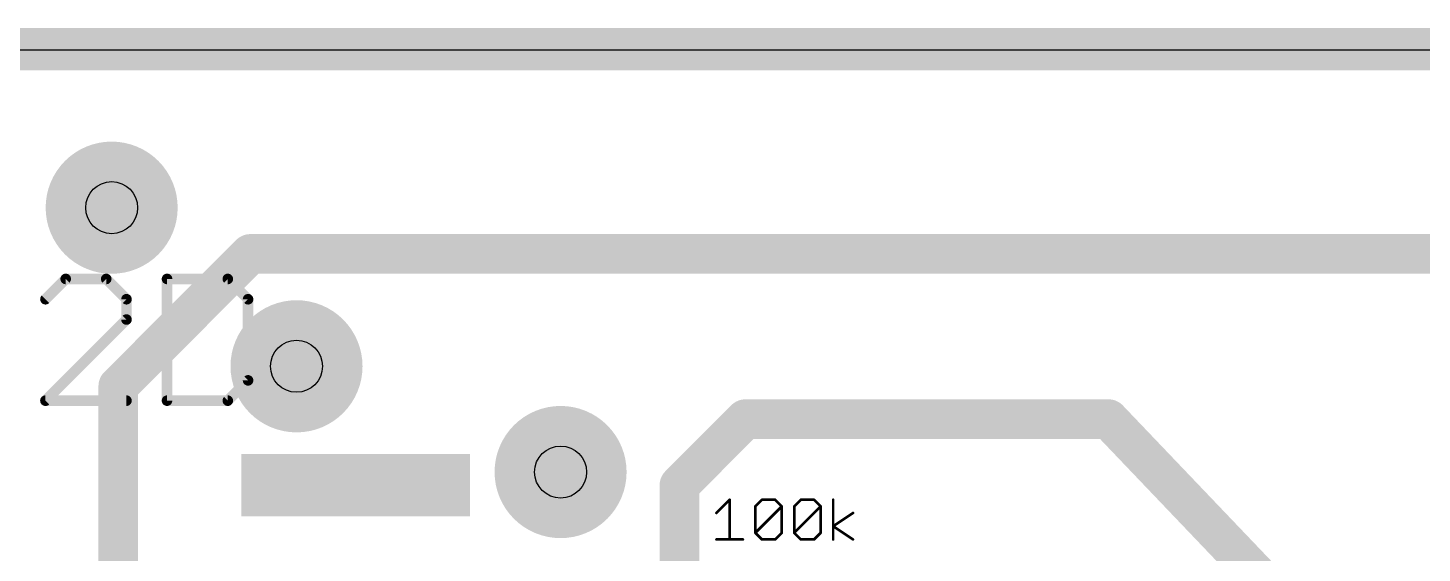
# Model space of a CAD drawing. Extents: x -0.5 to 48.5, y -14.8 to 29.2.
# Drawn here: x 25.36 to 38.77, y 24.11 to 29.16 of the extents above; entities that cross this region are included whole.
import ezdxf

# ---------------------------------------------------------------- set-up
doc = ezdxf.new("R2010")
doc.units = 0
for name, color, linetype in [('1', 22, 'CONTINUOUS'), ('18', 82, 'CONTINUOUS'), ('20', 7, 'CONTINUOUS'), ('27', 253, 'CONTINUOUS'), ('44', 253, 'CONTINUOUS')]:
    doc.layers.add(name, color=color, linetype=linetype)

# ---------------------------------------------------------------- blocks, each defined once
blk = doc.blocks.new('RECT')
blk.add_solid([(-0.5, -0.5), (0.5, -0.5), (-0.5, 0.5), (0.5, 0.5)])
blk = doc.blocks.new('ROUNDV')
at = {"const_width": 0.5}
blk.add_lwpolyline([(0, -0.25, 1), (0, 0.25, 1), (0, -0.25)], format="xyb", dxfattribs=at)

msp = doc.modelspace()

# ---------------------------------------------------------------- linework, layer by layer
at = {"layer": '1'}
for points, const_width in [([(-0.254, 28.956), (48.26, 28.956)], 0.4064), ([(27.4955, 26.9875), (26.2255, 25.7175)], 0.381), ([(41.4655, 26.9875), (27.4955, 26.9875)], 0.381), ([(26.2255, 25.7175), (26.2255, 22.86)], 0.381), ([(32.258, 25.4), (31.623, 24.765)], 0.381), ([(35.7505, 25.4), (32.258, 25.4)], 0.381), ([(38.481, 22.5425), (35.7505, 25.4)], 0.381), ([(31.623, 24.765), (31.623, 23.495)], 0.381)]:
    msp.add_lwpolyline(points, dxfattribs=dict(at, const_width=const_width))
at = {"layer": '1', "const_width": 0.1905}
for points in [[(27.4955, 27.0828, 1), (27.4955, 26.8923)], [(27.5629, 26.9201, 1), (27.4281, 27.0549)], [(26.3208, 25.7175, 1), (26.1303, 25.7175)], [(26.1581, 25.7849, 1), (26.2929, 25.6501)], [(32.258, 25.4953, 1), (32.258, 25.3048)], [(32.3254, 25.3326, 1), (32.1906, 25.4674)], [(35.8194, 25.4658, 1), (35.6816, 25.3342)], [(35.7505, 25.3048, 1), (35.7505, 25.4953)], [(31.7183, 24.765, 1), (31.5278, 24.765)], [(31.5556, 24.8324, 1), (31.6904, 24.6976)]]:
    msp.add_lwpolyline(points, format="xyb", dxfattribs=at)
at = {"layer": '20'}
msp.add_line((48.26, 28.946), (0, 28.946), dxfattribs=at)
at = {"layer": '27'}
for points, const_width in [([(25.7199, 26.7472), (25.525, 26.5523)], 0.1016), ([(26.1097, 26.7472), (25.7199, 26.7472)], 0.1016), ([(26.3046, 26.5523), (26.1097, 26.7472)], 0.1016), ([(26.6944, 26.7472), (26.6944, 25.5778)], 0.1016), ([(27.2791, 26.7472), (26.6944, 26.7472)], 0.1016), ([(27.474, 26.5523), (27.2791, 26.7472)], 0.1016), ([(26.3046, 26.3574), (26.3046, 26.5523)], 0.1016), ([(27.474, 25.7727), (27.474, 26.5523)], 0.1016), ([(25.525, 25.5778), (26.3046, 26.3574)], 0.1016), ([(27.2791, 25.5778), (27.474, 25.7727)], 0.1016), ([(26.3046, 25.5778), (25.525, 25.5778)], 0.1016), ([(26.6944, 25.5778), (27.2791, 25.5778)], 0.1016), ([(31.9792, 24.4985), (32.1063, 24.6256)], 0.0254), ([(32.1063, 24.6256), (32.1063, 24.2443)], 0.0254), ([(32.3534, 24.5621), (32.417, 24.6256)], 0.0254), ([(32.3534, 24.3079), (32.3534, 24.5621)], 0.0254), ([(32.3534, 24.3079), (32.6077, 24.5621)], 0.0254), ([(32.417, 24.6256), (32.5441, 24.6256)], 0.0254), ([(32.5441, 24.6256), (32.6077, 24.5621)], 0.0254), ([(32.6077, 24.5621), (32.6077, 24.3079)], 0.0254), ([(32.7277, 24.5621), (32.7912, 24.6256)], 0.0254), ([(32.7277, 24.3079), (32.7277, 24.5621)], 0.0254), ([(32.7277, 24.3079), (32.9819, 24.5621)], 0.0254), ([(32.7912, 24.6256), (32.9183, 24.6256)], 0.0254), ([(32.9183, 24.6256), (32.9819, 24.5621)], 0.0254), ([(32.9819, 24.5621), (32.9819, 24.3079)], 0.0254), ([(33.1019, 24.2443), (33.1019, 24.6256)], 0.0254), ([(33.1019, 24.3714), (33.2925, 24.4985)], 0.0254), ([(32.417, 24.2443), (32.3534, 24.3079)], 0.0254), ([(32.6077, 24.3079), (32.5441, 24.2443)], 0.0254), ([(32.7912, 24.2443), (32.7277, 24.3079)], 0.0254), ([(32.9819, 24.3079), (32.9183, 24.2443)], 0.0254), ([(33.2925, 24.2443), (33.1019, 24.3714)], 0.0254), ([(31.9792, 24.2443), (32.2335, 24.2443)], 0.0254), ([(32.5441, 24.2443), (32.417, 24.2443)], 0.0254), ([(32.9183, 24.2443), (32.7912, 24.2443)], 0.0254)]:
    msp.add_lwpolyline(points, dxfattribs=dict(at, const_width=const_width))
for points, const_width in [([(25.7199, 26.7726, 1), (25.7199, 26.7218)], 0.0508), ([(25.7378, 26.7292, 1), (25.7019, 26.7652)], 0.0508), ([(26.1276, 26.7652, 1), (26.0917, 26.7292)], 0.0508), ([(26.1097, 26.7218, 1), (26.1097, 26.7726)], 0.0508), ([(26.7198, 26.7472, 1), (26.669, 26.7472)], 0.0508), ([(26.6944, 26.7726, 1), (26.6944, 26.7218)], 0.0508), ([(27.297, 26.7652, 1), (27.2611, 26.7292)], 0.0508), ([(27.2791, 26.7218, 1), (27.2791, 26.7726)], 0.0508), ([(25.507, 26.5703, 1), (25.543, 26.5343)], 0.0508), ([(26.33, 26.5523, 1), (26.2792, 26.5523)], 0.0508), ([(26.2866, 26.5343, 1), (26.3225, 26.5703)], 0.0508), ([(27.4994, 26.5523, 1), (27.4486, 26.5523)], 0.0508), ([(27.456, 26.5343, 1), (27.4919, 26.5703)], 0.0508), ([(26.2792, 26.3574, 1), (26.33, 26.3574)], 0.0508), ([(26.3225, 26.3394, 1), (26.2866, 26.3754)], 0.0508), ([(27.4486, 25.7727, 1), (27.4994, 25.7727)], 0.0508), ([(27.4919, 25.7547, 1), (27.456, 25.7907)], 0.0508), ([(25.507, 25.5958, 1), (25.543, 25.5598)], 0.0508), ([(25.525, 25.6032, 1), (25.525, 25.5524)], 0.0508), ([(26.3046, 25.5524, 1), (26.3046, 25.6032)], 0.0508), ([(26.6944, 25.6032, 1), (26.6944, 25.5524)], 0.0508), ([(27.2611, 25.5958, 1), (27.297, 25.5598)], 0.0508), ([(27.2791, 25.5524, 1), (27.2791, 25.6032)], 0.0508), ([(26.669, 25.5778, 1), (26.7198, 25.5778)], 0.0508), ([(32.1127, 24.6256, 1), (32.1, 24.6256)], 0.0127), ([(32.1108, 24.6211, 1), (32.1019, 24.6301)], 0.0127), ([(32.3598, 24.5621, 1), (32.3471, 24.5621)], 0.0127), ([(32.349, 24.5666, 1), (32.3579, 24.5576)], 0.0127), ([(32.417, 24.632, 1), (32.417, 24.6193)], 0.0127), ([(32.4215, 24.6211, 1), (32.4125, 24.6301)], 0.0127), ([(32.5486, 24.6301, 1), (32.5396, 24.6211)], 0.0127), ([(32.5441, 24.6193, 1), (32.5441, 24.632)], 0.0127), ([(32.614, 24.5621, 1), (32.6013, 24.5621)], 0.0127), ([(32.6121, 24.5576, 1), (32.6032, 24.5666)], 0.0127), ([(32.6032, 24.5576, 1), (32.6121, 24.5666)], 0.0127), ([(32.734, 24.5621, 1), (32.7213, 24.5621)], 0.0127), ([(32.7232, 24.5666, 1), (32.7321, 24.5576)], 0.0127), ([(32.7912, 24.632, 1), (32.7912, 24.6193)], 0.0127), ([(32.7957, 24.6211, 1), (32.7867, 24.6301)], 0.0127), ([(32.9228, 24.6301, 1), (32.9138, 24.6211)], 0.0127), ([(32.9183, 24.6193, 1), (32.9183, 24.632)], 0.0127), ([(32.9882, 24.5621, 1), (32.9755, 24.5621)], 0.0127), ([(32.9864, 24.5576, 1), (32.9774, 24.5666)], 0.0127), ([(32.9774, 24.5576, 1), (32.9864, 24.5666)], 0.0127), ([(33.1082, 24.6256, 1), (33.0955, 24.6256)], 0.0127), ([(31.9747, 24.503, 1), (31.9837, 24.494)], 0.0127), ([(33.296, 24.4932, 1), (33.289, 24.5038)], 0.0127), ([(32.3471, 24.3079, 1), (32.3598, 24.3079)], 0.0127), ([(32.3579, 24.3123, 1), (32.349, 24.3034)], 0.0127), ([(32.349, 24.3123, 1), (32.3579, 24.3034)], 0.0127), ([(32.6013, 24.3079, 1), (32.614, 24.3079)], 0.0127), ([(32.6121, 24.3034, 1), (32.6032, 24.3123)], 0.0127), ([(32.7321, 24.3123, 1), (32.7232, 24.3034)], 0.0127), ([(32.7232, 24.3123, 1), (32.7321, 24.3034)], 0.0127), ([(32.7213, 24.3079, 1), (32.734, 24.3079)], 0.0127), ([(32.9755, 24.3079, 1), (32.9882, 24.3079)], 0.0127), ([(32.9864, 24.3034, 1), (32.9774, 24.3123)], 0.0127), ([(33.1054, 24.3767, 1), (33.0983, 24.3661)], 0.0127), ([(33.0983, 24.3767, 1), (33.1054, 24.3661)], 0.0127), ([(31.9792, 24.2507, 1), (31.9792, 24.238)], 0.0127), ([(32.1, 24.2443, 1), (32.1127, 24.2443)], 0.0127), ([(32.2335, 24.238, 1), (32.2335, 24.2507)], 0.0127), ([(32.417, 24.2507, 1), (32.417, 24.238)], 0.0127), ([(32.4125, 24.2398, 1), (32.4215, 24.2488)], 0.0127), ([(32.5396, 24.2488, 1), (32.5486, 24.2398)], 0.0127), ([(32.5441, 24.238, 1), (32.5441, 24.2507)], 0.0127), ([(32.7912, 24.2507, 1), (32.7912, 24.238)], 0.0127), ([(32.7867, 24.2398, 1), (32.7957, 24.2488)], 0.0127), ([(32.9138, 24.2488, 1), (32.9228, 24.2398)], 0.0127), ([(32.9183, 24.238, 1), (32.9183, 24.2507)], 0.0127), ([(33.0955, 24.2443, 1), (33.1082, 24.2443)], 0.0127), ([(33.289, 24.239, 1), (33.296, 24.2496)], 0.0127)]:
    msp.add_lwpolyline(points, format="xyb", dxfattribs=dict(at, const_width=const_width))
at = {"layer": '44'}
for centre in [(26.162, 27.432), (27.94, 25.908), (30.48, 24.892)]:
    msp.add_circle(centre, 0.25, dxfattribs=at)

# ---------------------------------------------------------------- block references
at = {"layer": '1', "xscale": 0.6, "yscale": 2.2, "rotation": 90}
msp.add_blockref('RECT', (28.508, 24.765), dxfattribs=at)
at = {"layer": '18', "xscale": 1.27, "yscale": 1.27}
for p in [(26.162, 27.432), (26.162, 27.432), (27.94, 25.908), (27.94, 25.908), (30.48, 24.892), (30.48, 24.892)]:
    msp.add_blockref('ROUNDV', p, dxfattribs=at)

doc.saveas('drawing.dxf')
